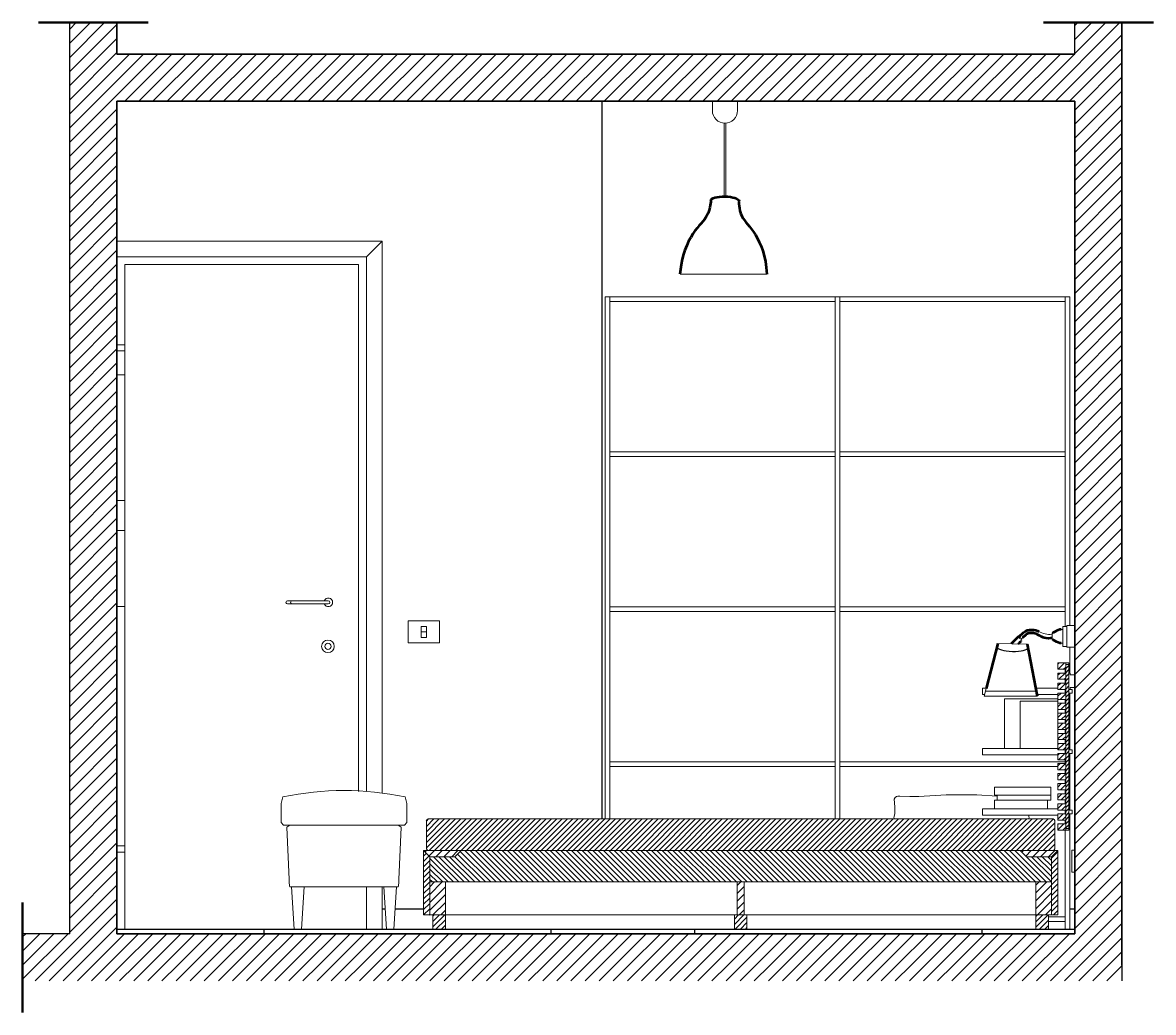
# Model space of a CAD drawing. Header units: millimetres. Extents: x 702 to 6186, y 329 to 3278.
# Drawn here: x 2144.9 to 2504.9, y 697.6 to 1012.6 of the extents above; entities that cross this region are included whole.
import ezdxf

# ---------------------------------------------------------------- set-up
doc = ezdxf.new("R2010")
doc.units = ezdxf.units.MM
for name, color, linetype, lineweight in [('A-FURN', 8, 'Continuous', 18), ('A-WALL-FULL', 7, 'Continuous', 35), ('A-WALL-FULL-EXTR', 7, 'Continuous', 35)]:
    doc.layers.add(name, color=color, linetype=linetype, lineweight=lineweight)
doc.layers.add('particolari', color=6, linetype='Continuous')
pattern_1 = [(45, (-3.0277, 0), (-0.85, 0.85), [])]
pattern_2 = [(45, (-3.0277, 0), (-0.85, 0.85), [])]
pattern_3 = [(45, (-3.0277, 0), (-1.25, 1.25), [])]

# ---------------------------------------------------------------- blocks, each defined once
blk = doc.blocks.new('retino 4')
at = {"color": 175, "linetype": 'Continuous'}
for p, q in [((2509.81, 670.39), (2502.22, 677.98)), ((2511.51, 670.39), (2503.51, 678.39)), ((2513.21, 670.39), (2505.21, 678.39)), ((2514.91, 670.39), (2506.91, 678.39)), ((2516.61, 670.39), (2508.61, 678.39)), ((2518.31, 670.39), (2510.26, 678.43)), ((2520.01, 670.39), (2511.11, 679.28)), ((2521.71, 670.39), (2511.96, 680.13)), ((2523.41, 670.39), (2513.41, 680.39)), ((2525.11, 670.39), (2515.11, 680.39)), ((2526.81, 670.39), (2516.81, 680.39)), ((2528.51, 670.39), (2518.51, 680.39)), ((2530.21, 670.39), (2520.21, 680.39)), ((2531.91, 670.39), (2521.91, 680.39)), ((2533.61, 670.39), (2523.61, 680.39)), ((2535.31, 670.39), (2525.31, 680.39)), ((2537.01, 670.39), (2527.01, 680.39)), ((2538.71, 670.39), (2528.71, 680.39)), ((2540.41, 670.39), (2530.41, 680.39)), ((2542.11, 670.39), (2532.11, 680.39)), ((2543.81, 670.39), (2533.81, 680.39)), ((2545.51, 670.39), (2535.51, 680.39)), ((2547.21, 670.39), (2537.21, 680.39)), ((2548.91, 670.39), (2538.91, 680.39)), ((2550.61, 670.39), (2540.61, 680.39)), ((2552.31, 670.39), (2542.31, 680.39)), ((2554.01, 670.39), (2544.01, 680.39)), ((2555.71, 670.39), (2545.71, 680.39)), ((2557.41, 670.39), (2547.41, 680.39)), ((2559.11, 670.39), (2549.11, 680.39)), ((2560.81, 670.39), (2550.81, 680.39)), ((2562.51, 670.39), (2552.51, 680.39)), ((2564.21, 670.39), (2554.21, 680.39)), ((2565.91, 670.39), (2555.91, 680.39)), ((2567.61, 670.39), (2557.61, 680.39)), ((2569.31, 670.39), (2559.31, 680.39)), ((2571.01, 670.39), (2561.01, 680.39)), ((2572.71, 670.39), (2562.71, 680.39)), ((2574.41, 670.39), (2564.41, 680.39)), ((2576.11, 670.39), (2566.11, 680.39)), ((2577.81, 670.39), (2567.81, 680.39)), ((2579.51, 670.39), (2569.51, 680.39)), ((2581.21, 670.39), (2571.21, 680.39)), ((2582.91, 670.39), (2572.91, 680.39)), ((2584.61, 670.39), (2574.61, 680.39)), ((2586.31, 670.39), (2576.31, 680.39)), ((2588.01, 670.39), (2578.01, 680.39)), ((2589.71, 670.39), (2579.71, 680.39)), ((2591.41, 670.39), (2581.41, 680.39)), ((2593.11, 670.39), (2583.11, 680.39)), ((2594.81, 670.39), (2584.81, 680.39)), ((2596.51, 670.39), (2586.51, 680.39)), ((2598.21, 670.39), (2588.21, 680.39)), ((2599.91, 670.39), (2589.91, 680.39)), ((2601.61, 670.39), (2591.61, 680.39)), ((2603.31, 670.39), (2593.31, 680.39)), ((2605.01, 670.39), (2595.01, 680.39)), ((2606.71, 670.39), (2596.71, 680.39)), ((2608.41, 670.39), (2598.41, 680.39)), ((2610.11, 670.39), (2600.11, 680.39)), ((2611.81, 670.39), (2601.81, 680.39)), ((2613.51, 670.39), (2603.51, 680.39)), ((2615.21, 670.39), (2605.21, 680.39)), ((2616.91, 670.39), (2606.91, 680.39)), ((2618.61, 670.39), (2608.61, 680.39)), ((2620.31, 670.39), (2610.31, 680.39)), ((2622.01, 670.39), (2612.01, 680.39)), ((2623.71, 670.39), (2613.71, 680.39)), ((2625.41, 670.39), (2615.41, 680.39)), ((2627.11, 670.39), (2617.11, 680.39)), ((2628.81, 670.39), (2618.81, 680.39)), ((2630.51, 670.39), (2620.51, 680.39)), ((2632.21, 670.39), (2622.21, 680.39)), ((2633.91, 670.39), (2623.91, 680.39)), ((2635.61, 670.39), (2625.61, 680.39)), ((2637.31, 670.39), (2627.31, 680.39)), ((2639.01, 670.39), (2629.01, 680.39)), ((2640.71, 670.39), (2630.71, 680.39)), ((2642.41, 670.39), (2632.41, 680.39)), ((2644.11, 670.39), (2634.11, 680.39)), ((2645.81, 670.39), (2635.81, 680.39)), ((2647.51, 670.39), (2637.51, 680.39)), ((2649.21, 670.39), (2639.21, 680.39)), ((2650.91, 670.39), (2640.91, 680.39)), ((2652.61, 670.39), (2642.61, 680.39)), ((2654.31, 670.39), (2644.31, 680.39)), ((2656.01, 670.39), (2646.01, 680.39)), ((2657.71, 670.39), (2647.71, 680.39)), ((2659.41, 670.39), (2649.41, 680.39)), ((2661.11, 670.39), (2651.11, 680.39)), ((2662.81, 670.39), (2652.81, 680.39)), ((2664.51, 670.39), (2654.51, 680.39)), ((2666.21, 670.39), (2656.21, 680.39)), ((2667.91, 670.39), (2657.91, 680.39)), ((2669.61, 670.39), (2659.61, 680.39)), ((2671.31, 670.39), (2661.31, 680.39)), ((2673.01, 670.39), (2663.01, 680.39)), ((2674.71, 670.39), (2664.71, 680.39)), ((2676.41, 670.39), (2666.41, 680.39)), ((2678.11, 670.39), (2668.11, 680.39)), ((2679.81, 670.39), (2669.81, 680.39)), ((2681.51, 670.39), (2671.51, 680.39)), ((2683.21, 670.39), (2673.21, 680.39)), ((2684.91, 670.39), (2674.91, 680.39)), ((2686.61, 670.39), (2676.61, 680.39)), ((2688.31, 670.39), (2678.31, 680.39)), ((2690.01, 670.39), (2680.01, 680.39)), ((2691.71, 670.39), (2681.71, 680.39)), ((2693.41, 670.39), (2683.41, 680.39)), ((2695.11, 670.39), (2685.11, 680.39)), ((2696.81, 670.39), (2686.81, 680.39)), ((2698.51, 670.39), (2688.51, 680.39)), ((2700.21, 670.39), (2690.21, 680.39)), ((2700.22, 672.08), (2693.91, 678.39)), ((2700.22, 673.78), (2695.61, 678.39)), ((2700.22, 675.48), (2697.31, 678.39)), ((2700.22, 677.18), (2699.01, 678.39)), ((2508.11, 670.39), (2502.22, 676.28)), ((2506.41, 670.39), (2502.22, 674.58)), ((2504.71, 670.39), (2502.22, 672.88)), ((2503.01, 670.39), (2502.22, 671.18))]:
    blk.add_line(p, q, dxfattribs=at)

msp = doc.modelspace()

# ---------------------------------------------------------------- hatches: boundary and pattern name
h = msp.add_hatch()
h.set_pattern_fill('JIS_WOOD', color=175, scale=1.7)
h.set_pattern_definition([(45, (-724.8488, -179.3032), (-0.85, 0.85), [])])
h.paths.add_polyline_path([(2474.55, 808.78), (2474.55, 806.78), (2477.05, 806.78), (2477.05, 808.78)])
h.paths.add_polyline_path([(2477.05, 803.58), (2477.05, 805.58), (2474.55, 805.58), (2474.55, 803.58)])
h.paths.add_polyline_path([(2477.05, 802.38), (2474.55, 802.38), (2474.55, 800.38), (2477.05, 800.38)])
h.paths.add_polyline_path([(2477.05, 797.18), (2477.05, 799.18), (2474.55, 799.18), (2474.55, 797.18)])
h.paths.add_polyline_path([(2477.05, 793.98), (2477.05, 795.98), (2474.55, 795.98), (2474.55, 793.98)])
h.paths.add_polyline_path([(2474.55, 790.78), (2477.05, 790.78), (2477.05, 792.78), (2474.55, 792.78)])
h.paths.add_polyline_path([(2474.55, 787.58), (2477.05, 787.58), (2477.05, 789.58), (2474.55, 789.58)])
h.paths.add_polyline_path([(2474.55, 784.38), (2477.05, 784.38), (2477.05, 786.38), (2474.55, 786.38)])
h.paths.add_polyline_path([(2474.55, 783.18), (2474.55, 781.18), (2477.05, 781.18), (2477.05, 783.18)])
h.paths.add_polyline_path([(2474.55, 779.98), (2474.55, 777.98), (2477.05, 777.98), (2477.05, 779.98)])
h.paths.add_polyline_path([(2477.05, 774.78), (2477.05, 776.78), (2474.55, 776.78), (2474.55, 774.78)])
h.paths.add_polyline_path([(2474.55, 773.58), (2474.55, 771.58), (2477.05, 771.58), (2477.05, 773.58)])
h.paths.add_polyline_path([(2474.55, 770.38), (2474.55, 768.38), (2477.05, 768.38), (2477.05, 770.38)])
h.paths.add_polyline_path([(2477.05, 765.18), (2477.05, 767.18), (2474.55, 767.18), (2474.55, 765.18)])
h.paths.add_polyline_path([(2474.55, 761.98), (2477.05, 761.98), (2477.05, 763.98), (2474.55, 763.98)])
h.paths.add_polyline_path([(2477.05, 758.78), (2477.05, 760.78), (2474.55, 760.78), (2474.55, 758.78)])
h.paths.add_polyline_path([(2477.05, 755.58), (2477.05, 757.58), (2474.55, 757.58), (2474.55, 755.58)])
h = msp.add_hatch()
h.set_pattern_fill('JIS_WOOD', color=175, scale=1.3)
h.set_pattern_definition([(45, (-3.0277, 0), (-0.65, 0.65), [])])
h.paths.add_polyline_path([(2478.05, 808.28), (2477.05, 808.28), (2477.05, 806.78), (2477.05, 805.58), (2477.05, 803.58), (2477.05, 802.38), (2477.05, 800.38), (2477.05, 799.18), (2477.05, 797.18), (2477.05, 795.98), (2477.05, 793.98), (2477.05, 792.78), (2477.05, 790.78), (2477.05, 789.58), (2477.05, 787.58), (2477.05, 786.38), (2477.05, 784.38), (2477.05, 783.18), (2477.05, 781.18), (2477.05, 779.98), (2477.05, 777.98), (2477.05, 776.78), (2477.05, 774.78), (2477.05, 773.58), (2477.05, 771.58), (2477.05, 770.38), (2477.05, 768.38), (2477.05, 767.18), (2477.05, 765.18), (2477.05, 763.98), (2477.05, 761.98), (2477.05, 760.78), (2477.05, 758.78), (2477.05, 757.58), (2477.05, 756.08), (2478.05, 756.08)])
h = msp.add_hatch()
h.set_pattern_fill('JIS_WOOD', color=175, scale=1.7)
h.set_pattern_definition(pattern_2)
h.paths.add_polyline_path([(2473.05, 749.08, 0.275659), (2473.55, 749.61), (2473.55, 751.11), (2473.55, 757.11), (2473.55, 758.62, 0.426121), (2472.99, 759.14), (2471.52, 759.14), (2373.55, 759.14), (2275.58, 759.14), (2274.05, 759.14, 0.402406), (2273.55, 758.61), (2273.55, 757.11), (2273.55, 751.11), (2273.55, 749.61, 0.275659), (2274.05, 749.08)])
h = msp.add_hatch()
h.set_pattern_fill('JIS_WOOD', color=175, scale=1.7)
h.set_pattern_definition(pattern_1)
h.paths.add_polyline_path([(2274.55, 747.08), (2272.55, 749.08), (2272.55, 728.58), (2274.55, 728.58)])
h = msp.add_hatch()
h.set_pattern_fill('JIS_WOOD', color=175, scale=2.5)
h.set_pattern_definition(pattern_3)
h.paths.add_polyline_path([(2282.55, 747.08), (2284.55, 749.08), (2272.55, 749.08), (2274.55, 747.08)])
h = msp.add_hatch()
h.set_pattern_fill('JIS_WOOD', color=175, scale=2.5)
h.set_pattern_definition(pattern_3)
h.paths.add_polyline_path([(2462.55, 749.08), (2462.55, 749.08), (2474.55, 749.08), (2472.55, 747.08), (2464.55, 747.08)])
h = msp.add_hatch()
h.set_pattern_fill('JIS_WOOD', color=175, scale=1.7)
h.set_pattern_definition(pattern_1)
h.paths.add_polyline_path([(2474.55, 749.08), (2472.55, 747.08), (2472.55, 728.58), (2474.55, 728.58)])
h = msp.add_hatch()
h.set_pattern_fill('JIS_WOOD', color=175, scale=2.5)
h.set_pattern_definition(pattern_3)
h.paths.add_polyline_path([(2279.55, 739.08), (2274.55, 739.08), (2274.55, 730.58), (2274.55, 728.58), (2275.55, 728.58), (2279.55, 728.58)])
h = msp.add_hatch()
h.set_pattern_fill('JIS_WOOD', color=175, scale=2.5)
h.set_pattern_definition(pattern_3)
h.paths.add_polyline_path([(2372.42, 728.58), (2374.67, 728.58), (2374.67, 739.08), (2372.42, 739.08)])
h = msp.add_hatch()
h.set_pattern_fill('JIS_WOOD', color=175, scale=2.5)
h.set_pattern_definition(pattern_3)
h.paths.add_polyline_path([(2467.55, 728.58), (2471.55, 728.58), (2472.55, 728.58), (2472.55, 730.58), (2472.55, 739.08), (2467.55, 739.08)])
h = msp.add_hatch()
h.set_pattern_fill('JIS_WOOD', color=175, scale=1.7)
h.set_pattern_definition(pattern_2)
h.paths.add_polyline_path([(2275.55, 728.58), (2279.55, 728.58), (2279.55, 724.08), (2275.55, 724.08)])
h = msp.add_hatch()
h.set_pattern_fill('JIS_WOOD', color=175, scale=1.7)
h.set_pattern_definition(pattern_1)
h.paths.add_polyline_path([(2371.55, 728.58), (2371.55, 724.08), (2375.55, 724.08), (2375.55, 728.58)])
h = msp.add_hatch()
h.set_pattern_fill('JIS_WOOD', color=175, scale=1.7)
h.set_pattern_definition(pattern_1)
h.paths.add_polyline_path([(2467.55, 728.58), (2471.55, 728.58), (2471.55, 724.08), (2467.55, 724.08)])

# ---------------------------------------------------------------- linework, layer by layer
at = {"color": 1, "lineweight": 50}
for p, q in [((2149.95, 1012.58), (2184.95, 1012.58)), ((2469.95, 1012.58), (2504.95, 1012.58)), ((2144.95, 697.58), (2144.95, 732.58))]:
    msp.add_line(p, q, dxfattribs=at)
at = {"color": 5}
for p, q in [((2159.95, 722.58), (2159.95, 1012.58)), ((2479.95, 1002.58), (2479.95, 1012.58)), ((2149.95, 722.58), (2144.95, 722.58)), ((2159.95, 722.58), (2149.95, 722.58)), ((2494.95, 712.58), (2494.95, 707.58))]:
    msp.add_line(p, q, dxfattribs=at)
at = {"color": 175, "linetype": 'Continuous'}
for p, q in [((2159.95, 1010.49), (2162.04, 1012.58)), ((2159.95, 1006), (2166.53, 1012.58)), ((2159.95, 1001.51), (2171.02, 1012.58)), ((2159.95, 997.02), (2174.95, 1012.02)), ((2469.31, 987.58), (2494.31, 1012.58)), ((2479.95, 1011.69), (2480.84, 1012.58)), ((2479.95, 1007.2), (2485.33, 1012.58)), ((2479.95, 1002.71), (2489.82, 1012.58)), ((2473.8, 987.58), (2494.95, 1008.73)), ((2159.95, 992.53), (2174.95, 1007.53)), ((2159.95, 988.04), (2174.95, 1003.04)), ((2159.95, 983.55), (2178.98, 1002.58)), ((2159.95, 979.06), (2183.47, 1002.58)), ((2159.95, 974.57), (2187.96, 1002.58)), ((2177.45, 987.58), (2192.45, 1002.58)), ((2181.94, 987.58), (2196.94, 1002.58)), ((2186.43, 987.58), (2201.43, 1002.58)), ((2190.92, 987.58), (2205.92, 1002.58)), ((2195.41, 987.58), (2210.41, 1002.58)), ((2199.9, 987.58), (2214.9, 1002.58)), ((2204.39, 987.58), (2219.39, 1002.58)), ((2208.88, 987.58), (2223.88, 1002.58)), ((2213.37, 987.58), (2228.37, 1002.58)), ((2217.86, 987.58), (2232.86, 1002.58)), ((2222.35, 987.58), (2237.35, 1002.58)), ((2226.84, 987.58), (2241.84, 1002.58)), ((2231.33, 987.58), (2246.33, 1002.58)), ((2235.82, 987.58), (2250.82, 1002.58)), ((2240.31, 987.58), (2255.31, 1002.58)), ((2244.8, 987.58), (2259.8, 1002.58)), ((2249.29, 987.58), (2264.29, 1002.58)), ((2253.78, 987.58), (2268.78, 1002.58)), ((2258.27, 987.58), (2273.27, 1002.58)), ((2262.76, 987.58), (2277.76, 1002.58)), ((2267.25, 987.58), (2282.25, 1002.58)), ((2271.74, 987.58), (2286.74, 1002.58)), ((2276.23, 987.58), (2291.23, 1002.58)), ((2280.72, 987.58), (2295.72, 1002.58)), ((2285.21, 987.58), (2300.21, 1002.58)), ((2289.7, 987.58), (2304.7, 1002.58)), ((2294.19, 987.58), (2309.19, 1002.58)), ((2298.68, 987.58), (2313.68, 1002.58)), ((2303.17, 987.58), (2318.17, 1002.58)), ((2307.66, 987.58), (2322.66, 1002.58)), ((2312.15, 987.58), (2327.15, 1002.58)), ((2316.64, 987.58), (2331.64, 1002.58)), ((2321.13, 987.58), (2336.13, 1002.58)), ((2325.62, 987.58), (2340.62, 1002.58)), ((2330.11, 987.58), (2345.11, 1002.58)), ((2334.6, 987.58), (2349.6, 1002.58)), ((2339.09, 987.58), (2354.09, 1002.58)), ((2343.58, 987.58), (2358.58, 1002.58)), ((2348.07, 987.58), (2363.07, 1002.58)), ((2352.56, 987.58), (2367.56, 1002.58)), ((2357.05, 987.58), (2372.05, 1002.58)), ((2361.54, 987.58), (2376.54, 1002.58)), ((2366.03, 987.58), (2381.03, 1002.58)), ((2370.52, 987.58), (2385.52, 1002.58)), ((2375.01, 987.58), (2390.01, 1002.58)), ((2379.5, 987.58), (2394.5, 1002.58)), ((2383.99, 987.58), (2398.99, 1002.58)), ((2388.48, 987.58), (2403.48, 1002.58)), ((2392.97, 987.58), (2407.97, 1002.58)), ((2397.46, 987.58), (2412.46, 1002.58)), ((2401.95, 987.58), (2416.95, 1002.58)), ((2406.44, 987.58), (2421.44, 1002.58)), ((2410.93, 987.58), (2425.93, 1002.58)), ((2415.42, 987.58), (2430.42, 1002.58)), ((2419.91, 987.58), (2434.91, 1002.58)), ((2424.4, 987.58), (2439.4, 1002.58)), ((2428.89, 987.58), (2443.89, 1002.58)), ((2433.38, 987.58), (2448.38, 1002.58)), ((2437.87, 987.58), (2452.87, 1002.58)), ((2442.37, 987.58), (2457.37, 1002.58)), ((2446.86, 987.58), (2461.86, 1002.58)), ((2451.35, 987.58), (2466.35, 1002.58)), ((2455.84, 987.58), (2470.84, 1002.58)), ((2460.33, 987.58), (2475.33, 1002.58)), ((2464.82, 987.58), (2479.82, 1002.58)), ((2478.29, 987.58), (2494.95, 1004.24)), ((2479.95, 984.75), (2494.95, 999.75)), ((2479.95, 980.26), (2494.95, 995.26)), ((2479.95, 975.77), (2494.95, 990.77)), ((2159.95, 970.08), (2174.95, 985.08)), ((2479.95, 971.28), (2494.95, 986.28)), ((2159.95, 965.59), (2174.95, 980.59)), ((2479.95, 966.79), (2494.95, 981.79)), ((2159.95, 961.1), (2174.95, 976.1)), ((2479.95, 962.3), (2494.95, 977.3)), ((2479.95, 957.81), (2494.95, 972.81)), ((2159.95, 956.61), (2174.95, 971.61)), ((2159.95, 952.12), (2174.95, 967.12)), ((2479.95, 953.32), (2494.95, 968.32)), ((2159.95, 947.63), (2174.95, 962.63)), ((2479.95, 948.83), (2494.95, 963.83)), ((2159.95, 943.14), (2174.95, 958.14)), ((2479.95, 944.34), (2494.95, 959.34)), ((2479.95, 939.85), (2494.95, 954.85)), ((2159.95, 938.65), (2174.95, 953.65)), ((2159.95, 934.16), (2174.95, 949.16)), ((2479.95, 935.36), (2494.95, 950.36)), ((2159.95, 929.67), (2174.95, 944.67)), ((2479.95, 930.87), (2494.95, 945.87)), ((2159.95, 925.18), (2174.95, 940.18)), ((2479.95, 926.38), (2494.95, 941.38)), ((2479.95, 921.89), (2494.95, 936.89)), ((2159.95, 920.69), (2174.95, 935.69)), ((2479.95, 917.4), (2494.95, 932.4)), ((2159.95, 916.2), (2174.95, 931.2)), ((2159.95, 911.71), (2174.95, 926.71)), ((2479.95, 912.91), (2494.95, 927.91)), ((2159.95, 907.22), (2174.95, 922.22)), ((2479.95, 908.42), (2494.95, 923.42)), ((2479.95, 903.93), (2494.95, 918.93)), ((2159.95, 902.73), (2174.95, 917.73)), ((2479.95, 899.44), (2494.95, 914.44)), ((2159.95, 898.24), (2174.95, 913.24)), ((2159.95, 893.75), (2174.95, 908.75)), ((2479.95, 894.95), (2494.95, 909.95)), ((2159.95, 889.26), (2174.95, 904.26)), ((2479.95, 890.46), (2494.95, 905.46)), ((2479.95, 885.97), (2494.95, 900.97)), ((2159.95, 884.77), (2174.95, 899.77)), ((2479.95, 881.48), (2494.95, 896.48)), ((2159.95, 880.28), (2174.95, 895.28)), ((2159.95, 875.79), (2174.95, 890.79)), ((2479.95, 876.99), (2494.95, 891.99)), ((2159.95, 871.3), (2174.95, 886.3)), ((2479.95, 872.5), (2494.95, 887.5)), ((2479.95, 868.01), (2494.95, 883.01)), ((2159.95, 866.81), (2174.95, 881.81)), ((2479.95, 863.52), (2494.95, 878.52)), ((2159.95, 862.32), (2174.95, 877.32)), ((2159.95, 857.83), (2174.95, 872.83)), ((2479.95, 859.03), (2494.95, 874.03)), ((2159.95, 853.34), (2174.95, 868.34)), ((2479.95, 854.54), (2494.95, 869.54)), ((2479.95, 850.05), (2494.95, 865.05)), ((2159.95, 848.85), (2174.95, 863.85)), ((2479.95, 845.56), (2494.95, 860.56)), ((2159.95, 844.36), (2174.95, 859.36)), ((2159.95, 839.87), (2174.95, 854.87)), ((2479.95, 841.07), (2494.95, 856.07)), ((2159.95, 835.38), (2174.95, 850.38)), ((2479.95, 836.58), (2494.95, 851.58)), ((2479.95, 832.09), (2494.95, 847.09)), ((2159.95, 830.89), (2174.95, 845.89)), ((2479.95, 827.6), (2494.95, 842.6)), ((2159.95, 826.4), (2174.95, 841.4)), ((2159.95, 821.91), (2174.95, 836.91)), ((2479.95, 823.11), (2494.95, 838.11)), ((2159.95, 817.42), (2174.95, 832.42)), ((2479.95, 818.62), (2494.95, 833.62)), ((2479.95, 814.13), (2494.95, 829.13)), ((2159.95, 812.93), (2174.95, 827.93)), ((2479.95, 809.64), (2494.95, 824.64)), ((2159.95, 808.44), (2174.95, 823.44)), ((2159.95, 803.95), (2174.95, 818.95)), ((2479.95, 805.15), (2494.95, 820.15)), ((2159.95, 799.46), (2174.95, 814.46)), ((2479.95, 800.66), (2494.95, 815.66)), ((2479.95, 796.17), (2494.95, 811.17)), ((2159.95, 794.97), (2174.95, 809.97)), ((2479.95, 791.68), (2494.95, 806.68)), ((2159.95, 790.48), (2174.95, 805.48)), ((2159.95, 785.99), (2174.95, 800.99)), ((2479.95, 787.19), (2494.95, 802.19)), ((2159.95, 781.5), (2174.95, 796.5)), ((2479.95, 782.7), (2494.95, 797.7)), ((2159.95, 777.01), (2174.95, 792.01)), ((2479.95, 778.21), (2494.95, 793.21)), ((2479.95, 773.72), (2494.95, 788.72)), ((2159.95, 772.52), (2174.95, 787.52)), ((2159.95, 768.03), (2174.95, 783.03)), ((2479.95, 769.23), (2494.95, 784.23)), ((2159.95, 763.54), (2174.95, 778.54)), ((2479.95, 764.74), (2494.95, 779.74)), ((2159.95, 759.05), (2174.95, 774.05)), ((2479.95, 760.25), (2494.95, 775.25)), ((2479.95, 755.76), (2494.95, 770.76)), ((2159.95, 754.56), (2174.95, 769.56)), ((2159.95, 750.07), (2174.95, 765.07)), ((2479.95, 751.27), (2494.95, 766.27)), ((2159.95, 745.58), (2174.95, 760.58)), ((2479.95, 746.78), (2494.95, 761.78)), ((2159.95, 741.09), (2174.95, 756.09)), ((2479.95, 742.29), (2494.95, 757.29)), ((2479.95, 737.8), (2494.95, 752.8)), ((2159.95, 736.59), (2174.95, 751.59)), ((2159.95, 732.1), (2174.95, 747.1)), ((2479.95, 733.31), (2494.95, 748.31)), ((2159.95, 727.61), (2174.95, 742.61)), ((2479.95, 728.82), (2494.95, 743.82)), ((2159.95, 723.12), (2174.95, 738.12)), ((2479.95, 724.33), (2494.95, 739.33)), ((2467.69, 707.58), (2494.95, 734.84)), ((2148.89, 707.58), (2174.95, 733.63)), ((2153.38, 707.58), (2174.95, 729.14)), ((2472.18, 707.58), (2494.95, 730.35)), ((2157.87, 707.58), (2174.95, 724.65)), ((2476.67, 707.58), (2494.95, 725.86)), ((2144.95, 721.59), (2145.93, 722.58)), ((2144.95, 717.1), (2150.42, 722.58)), ((2144.95, 712.61), (2154.91, 722.58)), ((2144.95, 708.12), (2159.4, 722.58)), ((2162.37, 707.58), (2177.37, 722.58)), ((2171.86, 712.58), (2181.86, 722.58)), ((2176.35, 712.58), (2186.35, 722.58)), ((2180.84, 712.58), (2190.84, 722.58)), ((2185.33, 712.58), (2195.33, 722.58)), ((2189.82, 712.58), (2199.82, 722.58)), ((2194.31, 712.58), (2204.31, 722.58)), ((2198.8, 712.58), (2208.8, 722.58)), ((2203.29, 712.58), (2213.29, 722.58)), ((2207.78, 712.58), (2217.78, 722.58)), ((2212.27, 712.58), (2222.27, 722.58)), ((2216.76, 712.58), (2226.76, 722.58)), ((2221.25, 712.58), (2231.25, 722.58)), ((2225.74, 712.58), (2235.74, 722.58)), ((2230.23, 712.58), (2240.23, 722.58)), ((2234.72, 712.58), (2244.72, 722.58)), ((2239.21, 712.58), (2249.21, 722.58)), ((2243.7, 712.58), (2253.7, 722.58)), ((2248.19, 712.58), (2258.19, 722.58)), ((2252.68, 712.58), (2262.68, 722.58)), ((2257.17, 712.58), (2267.17, 722.58)), ((2261.66, 712.58), (2271.66, 722.58)), ((2266.15, 712.58), (2276.15, 722.58)), ((2270.64, 712.58), (2280.64, 722.58)), ((2275.13, 712.58), (2285.13, 722.58)), ((2279.62, 712.58), (2289.62, 722.58)), ((2284.11, 712.58), (2294.11, 722.58)), ((2288.6, 712.58), (2298.6, 722.58)), ((2293.09, 712.58), (2303.09, 722.58)), ((2297.58, 712.58), (2307.58, 722.58)), ((2302.07, 712.58), (2312.07, 722.58)), ((2306.56, 712.58), (2316.56, 722.58)), ((2311.05, 712.58), (2321.05, 722.58)), ((2315.54, 712.58), (2325.54, 722.58)), ((2320.03, 712.58), (2330.03, 722.58)), ((2324.52, 712.58), (2334.52, 722.58)), ((2329.01, 712.58), (2339.01, 722.58)), ((2333.5, 712.58), (2343.5, 722.58)), ((2337.99, 712.58), (2347.99, 722.58)), ((2342.48, 712.58), (2352.48, 722.58)), ((2346.97, 712.58), (2356.97, 722.58)), ((2351.46, 712.58), (2361.46, 722.58)), ((2355.95, 712.58), (2365.95, 722.58)), ((2360.44, 712.58), (2370.44, 722.58)), ((2364.93, 712.58), (2374.93, 722.58)), ((2369.42, 712.58), (2379.42, 722.58)), ((2373.91, 712.58), (2383.91, 722.58)), ((2378.4, 712.58), (2388.4, 722.58)), ((2382.89, 712.58), (2392.89, 722.58)), ((2387.38, 712.58), (2397.38, 722.58)), ((2391.87, 712.58), (2401.87, 722.58)), ((2396.36, 712.58), (2406.36, 722.58)), ((2400.85, 712.58), (2410.85, 722.58)), ((2405.34, 712.58), (2415.34, 722.58)), ((2409.83, 712.58), (2419.83, 722.58)), ((2414.32, 712.58), (2424.32, 722.58)), ((2418.81, 712.58), (2428.81, 722.58)), ((2423.3, 712.58), (2433.3, 722.58)), ((2427.79, 712.58), (2437.79, 722.58)), ((2432.28, 712.58), (2442.28, 722.58)), ((2436.77, 712.58), (2446.77, 722.58)), ((2441.26, 712.58), (2451.26, 722.58)), ((2445.75, 712.58), (2455.75, 722.58)), ((2450.24, 712.58), (2460.24, 722.58)), ((2454.73, 712.58), (2464.73, 722.58)), ((2458.71, 707.58), (2473.71, 722.58)), ((2459.22, 712.58), (2469.22, 722.58)), ((2463.2, 707.58), (2478.2, 722.58)), ((2481.16, 707.58), (2494.95, 721.36)), ((2485.65, 707.58), (2494.95, 716.87)), ((2166.86, 707.58), (2171.86, 712.58)), ((2171.35, 707.58), (2176.35, 712.58)), ((2175.84, 707.58), (2180.84, 712.58)), ((2180.33, 707.58), (2185.33, 712.58)), ((2184.82, 707.58), (2189.82, 712.58)), ((2189.31, 707.58), (2194.31, 712.58)), ((2193.8, 707.58), (2198.8, 712.58)), ((2198.29, 707.58), (2203.29, 712.58)), ((2202.78, 707.58), (2207.78, 712.58)), ((2207.27, 707.58), (2212.27, 712.58)), ((2211.76, 707.58), (2216.76, 712.58)), ((2216.25, 707.58), (2221.25, 712.58)), ((2220.74, 707.58), (2225.74, 712.58)), ((2225.23, 707.58), (2230.23, 712.58)), ((2229.72, 707.58), (2234.72, 712.58)), ((2234.21, 707.58), (2239.21, 712.58)), ((2238.7, 707.58), (2243.7, 712.58)), ((2243.19, 707.58), (2248.19, 712.58)), ((2247.68, 707.58), (2252.68, 712.58)), ((2252.17, 707.58), (2257.17, 712.58)), ((2256.66, 707.58), (2261.66, 712.58)), ((2261.15, 707.58), (2266.15, 712.58)), ((2265.64, 707.58), (2270.64, 712.58)), ((2270.13, 707.58), (2275.13, 712.58)), ((2274.62, 707.58), (2279.62, 712.58)), ((2279.11, 707.58), (2284.11, 712.58)), ((2283.6, 707.58), (2288.6, 712.58)), ((2288.09, 707.58), (2293.09, 712.58)), ((2292.58, 707.58), (2297.58, 712.58)), ((2297.07, 707.58), (2302.07, 712.58)), ((2301.56, 707.58), (2306.56, 712.58)), ((2306.05, 707.58), (2311.05, 712.58)), ((2310.54, 707.58), (2315.54, 712.58)), ((2315.03, 707.58), (2320.03, 712.58)), ((2319.52, 707.58), (2324.52, 712.58)), ((2324.01, 707.58), (2329.01, 712.58)), ((2328.5, 707.58), (2333.5, 712.58)), ((2332.99, 707.58), (2337.99, 712.58)), ((2337.48, 707.58), (2342.48, 712.58)), ((2341.97, 707.58), (2346.97, 712.58)), ((2346.46, 707.58), (2351.46, 712.58)), ((2350.95, 707.58), (2355.95, 712.58)), ((2355.44, 707.58), (2360.44, 712.58)), ((2359.93, 707.58), (2364.93, 712.58)), ((2364.42, 707.58), (2369.42, 712.58)), ((2368.91, 707.58), (2373.91, 712.58)), ((2373.4, 707.58), (2378.4, 712.58)), ((2377.89, 707.58), (2382.89, 712.58)), ((2382.38, 707.58), (2387.38, 712.58)), ((2386.87, 707.58), (2391.87, 712.58)), ((2391.36, 707.58), (2396.36, 712.58)), ((2395.85, 707.58), (2400.85, 712.58)), ((2400.34, 707.58), (2405.34, 712.58)), ((2404.83, 707.58), (2409.83, 712.58)), ((2409.32, 707.58), (2414.32, 712.58)), ((2413.81, 707.58), (2418.81, 712.58)), ((2418.3, 707.58), (2423.3, 712.58)), ((2422.79, 707.58), (2427.79, 712.58)), ((2427.28, 707.58), (2432.28, 712.58)), ((2431.77, 707.58), (2436.77, 712.58)), ((2436.26, 707.58), (2441.26, 712.58)), ((2440.75, 707.58), (2445.75, 712.58)), ((2445.24, 707.58), (2450.24, 712.58)), ((2449.73, 707.58), (2454.73, 712.58)), ((2454.22, 707.58), (2459.22, 712.58)), ((2490.14, 707.58), (2494.95, 712.38))]:
    msp.add_line(p, q, dxfattribs=at)
msp.add_line((2329.39, 987.58), (2329.39, 759.14))
at = {"color": 3}
for p, q in [((2259.39, 730.58), (2260.36, 730.58)), ((2263.53, 730.58), (2272.55, 730.58)), ((2478.39, 730.58), (2479.95, 730.58)), ((2174.95, 724.08), (2479.95, 724.08))]:
    msp.add_line(p, q, dxfattribs=at)
at = {"layer": 'A-FURN'}
for p, q in [((2364.54, 987.58), (2364.54, 984.58)), ((2372.54, 987.58), (2372.54, 984.58)), ((2368.25, 957.28), (2368.25, 980.59)), ((2368.83, 957.26), (2368.83, 980.59)), ((2254.39, 938.08), (2259.39, 943.08)), ((2354.24, 932.54), (2381.86, 932.54)), ((2330.39, 925.28), (2330.39, 759.14)), ((2330.39, 925.28), (2405.14, 925.28)), ((2331.89, 876.86), (2331.89, 925.28)), ((2403.64, 925.28), (2403.64, 759.14)), ((2478.39, 925.28), (2405.14, 925.28)), ((2405.14, 759.14), (2405.14, 925.28)), ((2405.14, 759.14), (2405.14, 925.28)), ((2476.89, 876.86), (2476.89, 925.28)), ((2478.39, 925.28), (2478.39, 820.74)), ((2331.89, 923.78), (2403.64, 923.78)), ((2476.89, 923.78), (2405.14, 923.78)), ((2177.45, 910.08), (2174.95, 910.08)), ((2177.45, 908.08), (2174.95, 908.08)), ((2177.45, 900.52), (2174.95, 900.52)), ((2174.95, 900.52), (2177.45, 900.52)), ((2331.89, 828.43), (2331.89, 876.86)), ((2331.89, 875.96), (2403.64, 875.96)), ((2476.89, 875.96), (2405.14, 875.96)), ((2476.89, 828.43), (2476.89, 876.86)), ((2403.64, 874.46), (2331.89, 874.46)), ((2405.14, 874.46), (2476.89, 874.46)), ((2177.45, 860.52), (2174.95, 860.52)), ((2174.95, 860.52), (2177.45, 860.52)), ((2174.95, 850.96), (2177.45, 850.96)), ((2331.89, 780.01), (2331.89, 828.43)), ((2476.89, 820.44), (2476.89, 828.43)), ((2177.45, 826.76), (2174.95, 826.76)), ((2403.64, 826.64), (2331.89, 826.64)), ((2331.89, 825.14), (2403.64, 825.14)), ((2405.14, 826.64), (2476.89, 826.64)), ((2476.89, 825.14), (2405.14, 825.14)), ((2472.72, 817.79), (2472.62, 817.79)), ((2472.72, 816.26), (2472.72, 818.26)), ((2475.61, 819.44), (2476.16, 819.44)), ((2476.16, 820.44), (2477.44, 820.44)), ((2476.16, 815.08), (2476.16, 820.44)), ((2477.44, 820.44), (2477.44, 820.74)), ((2477.44, 820.74), (2479.95, 820.74)), ((2477.44, 820.44), (2477.44, 820.74)), ((2477.44, 820.44), (2477.44, 813.78)), ((2455.45, 814.95), (2464.84, 814.78)), ((2463.3, 816.75), (2462.85, 816.22)), ((2475.61, 815.08), (2476.16, 815.08)), ((2476.16, 815.08), (2476.16, 814.08)), ((2477.44, 814.08), (2476.16, 814.08)), ((2477.44, 814.08), (2477.44, 813.78)), ((2477.44, 813.78), (2479.95, 813.78)), ((2478.39, 813.78), (2478.39, 805.58)), ((2476.89, 805.58), (2476.89, 806.78)), ((2477.05, 808.78), (2478.05, 808.78)), ((2477.05, 808.28), (2478.05, 808.28)), ((2477.05, 805.58), (2477.05, 806.78)), ((2478.05, 755.58), (2478.05, 808.78)), ((2476.89, 802.38), (2476.89, 803.58)), ((2477.05, 802.38), (2477.05, 803.58)), ((2478.05, 805.58), (2478.45, 805.58)), ((2478.45, 805.38), (2478.45, 805.58)), ((2478.45, 805.38), (2478.45, 805.08)), ((2478.55, 804.98), (2478.75, 804.98)), ((2478.75, 804.98), (2478.95, 804.98)), ((2479.95, 804.98), (2478.95, 804.98)), ((2450.55, 800.78), (2450.55, 798.78)), ((2451.74, 800.78), (2450.55, 800.78)), ((2451.72, 800.68), (2451.04, 798.2)), ((2451.49, 799.84), (2467.78, 799.84)), ((2474.55, 800.78), (2467.6, 800.78)), ((2476.89, 799.18), (2476.89, 800.38)), ((2477.05, 799.18), (2477.05, 800.38)), ((2478.05, 800.38), (2479.05, 800.38)), ((2478.45, 800.58), (2478.45, 800.88)), ((2478.45, 800.38), (2478.45, 800.58)), ((2478.55, 800.98), (2478.75, 800.98)), ((2479.75, 800.98), (2478.75, 800.98)), ((2479.05, 800.38), (2479.05, 799.18)), ((2479.75, 800.98), (2479.95, 800.98)), ((2450.55, 798.78), (2451.2, 798.78)), ((2451.04, 798.2), (2468.1, 798.2)), ((2474.55, 797.38), (2457.55, 797.38)), ((2457.55, 781.58), (2457.55, 797.38)), ((2462.55, 781.58), (2462.55, 796.68)), ((2462.55, 796.68), (2474.55, 796.68)), ((2467.99, 798.78), (2474.55, 798.78)), ((2474.55, 796.68), (2474.55, 797.38)), ((2474.55, 796.68), (2474.55, 781.58)), ((2476.89, 795.98), (2476.89, 797.18)), ((2477.05, 795.98), (2477.05, 797.18)), ((2479.05, 799.18), (2478.05, 799.18)), ((2478.39, 799.18), (2478.39, 781.18)), ((2476.89, 792.78), (2476.89, 793.98)), ((2477.05, 793.98), (2477.05, 792.78)), ((2476.89, 789.58), (2476.89, 790.78)), ((2477.05, 789.58), (2477.05, 790.78)), ((2476.89, 786.38), (2476.89, 787.58)), ((2477.05, 786.38), (2477.05, 787.58)), ((2474.55, 781.58), (2450.55, 781.58)), ((2450.55, 781.58), (2450.55, 779.58)), ((2476.89, 783.18), (2476.89, 784.38)), ((2477.05, 783.18), (2477.05, 784.38)), ((2331.89, 759.14), (2331.89, 780.01)), ((2450.55, 779.58), (2474.55, 779.58)), ((2476.89, 780.01), (2476.89, 781.18)), ((2476.89, 779.98), (2476.89, 780.01)), ((2476.89, 776.78), (2476.89, 777.98)), ((2477.05, 779.98), (2477.05, 781.18)), ((2477.05, 776.78), (2477.05, 777.98)), ((2478.05, 781.18), (2479.05, 781.18)), ((2479.05, 779.98), (2478.05, 779.98)), ((2478.39, 779.98), (2478.39, 761.98)), ((2479.05, 781.18), (2479.05, 779.98)), ((2331.89, 777.32), (2403.64, 777.32)), ((2331.89, 775.82), (2403.64, 775.82)), ((2476.89, 777.32), (2405.14, 777.32)), ((2474.55, 775.82), (2405.14, 775.82)), ((2476.89, 773.58), (2476.89, 774.78)), ((2477.05, 773.58), (2477.05, 774.78)), ((2476.89, 770.38), (2476.89, 771.58)), ((2477.05, 770.38), (2477.05, 771.58)), ((2430.25, 766.24), (2439, 766.81)), ((2439, 766.81), (2443.88, 766.81)), ((2448.77, 766.81), (2443.88, 766.81)), ((2455.19, 766.39), (2448.77, 766.81)), ((2454.33, 769.22), (2472.33, 769.22)), ((2454.33, 766.67), (2454.33, 769.22)), ((2472.33, 769.22), (2472.33, 766.67)), ((2476.89, 767.18), (2476.89, 768.38)), ((2477.05, 767.18), (2477.05, 768.38)), ((2227.26, 764.02), (2227.82, 766.15)), ((2227.26, 764.02), (2227.26, 758.02)), ((2267.26, 764.02), (2266.7, 766.15)), ((2267.26, 764.02), (2267.26, 758.02)), ((2422.42, 765.47), (2422.63, 763.05)), ((2427.44, 766.32), (2424.17, 766.43)), ((2427.44, 766.32), (2430.25, 766.24)), ((2472.33, 766.67), (2454.33, 766.67)), ((2454.33, 762.38), (2454.33, 765.07)), ((2472.33, 765.07), (2454.33, 765.07)), ((2455.19, 766.67), (2455.19, 765.07)), ((2471.19, 765.07), (2471.19, 762.38)), ((2472.33, 766.67), (2472.33, 765.07)), ((2476.89, 763.98), (2476.89, 765.18)), ((2477.05, 763.98), (2477.05, 765.18)), ((2422.63, 760.73), (2422.32, 759.57)), ((2422.63, 763.05), (2422.63, 760.73)), ((2474.55, 762.38), (2450.55, 762.38)), ((2450.55, 762.38), (2450.55, 760.38)), ((2450.55, 760.38), (2474.55, 760.38)), ((2471.19, 762.38), (2454.33, 762.38)), ((2465.23, 760.38), (2465.45, 759.57)), ((2476.89, 760.78), (2476.89, 761.98)), ((2477.05, 760.78), (2477.05, 761.98)), ((2478.05, 761.98), (2479.05, 761.98)), ((2479.05, 760.78), (2478.05, 760.78)), ((2478.39, 760.78), (2478.39, 724.08)), ((2479.05, 761.98), (2479.05, 760.78)), ((2227.26, 758.02), (2228.04, 757.2)), ((2230.04, 757.2), (2228.04, 757.2)), ((2229.1, 756.48), (2230.04, 757.2)), ((2229.1, 756.48), (2229.79, 739.84)), ((2230.04, 757.2), (2264.48, 757.2)), ((2264.48, 757.2), (2266.48, 757.2)), ((2265.42, 756.48), (2264.48, 757.2)), ((2265.42, 756.48), (2264.73, 739.84)), ((2266.48, 757.2), (2267.26, 758.02)), ((2273.55, 757.11), (2273.55, 758.61)), ((2273.55, 751.11), (2273.55, 757.11)), ((2275.58, 759.14), (2274.05, 759.14)), ((2373.55, 759.14), (2275.58, 759.14)), ((2373.55, 759.14), (2471.52, 759.14)), ((2422.32, 759.57), (2422.55, 759.14)), ((2465.45, 759.57), (2465.21, 759.14)), ((2471.52, 759.14), (2473.05, 759.14)), ((2473.55, 757.11), (2473.55, 758.61)), ((2473.55, 751.11), (2473.55, 757.11)), ((2474.55, 757.58), (2474.55, 755.58)), ((2477.05, 757.58), (2474.55, 757.58)), ((2476.89, 757.58), (2476.89, 758.78)), ((2477.05, 757.58), (2477.05, 758.78)), ((2477.05, 755.58), (2477.05, 757.58)), ((2477.05, 756.08), (2478.05, 756.08)), ((2474.55, 755.58), (2477.05, 755.58)), ((2476.89, 724.08), (2476.89, 755.58)), ((2477.05, 755.58), (2478.05, 755.58)), ((2177.45, 750.58), (2174.95, 750.58)), ((2177.45, 750.58), (2174.95, 750.58)), ((2272.55, 728.58), (2272.55, 749.08)), ((2272.55, 749.08), (2474.55, 749.08)), ((2274.55, 747.08), (2272.55, 749.08)), ((2273.55, 751.11), (2273.55, 749.61)), ((2282.55, 747.08), (2284.55, 749.08)), ((2464.55, 747.08), (2462.55, 749.08)), ((2474.55, 749.08), (2472.55, 747.08)), ((2473.55, 751.11), (2473.55, 749.61)), ((2474.55, 749.08), (2474.55, 728.58)), ((2177.45, 748.58), (2174.95, 748.58)), ((2274.55, 730.58), (2274.55, 747.08)), ((2274.55, 747.08), (2282.55, 747.08)), ((2464.55, 747.08), (2472.55, 747.08)), ((2472.55, 747.08), (2472.55, 728.58)), ((2478.95, 742.16), (2479.95, 742.16)), ((2229.79, 739.84), (2229.84, 738.75)), ((2229.84, 738.75), (2229.86, 738.19)), ((2229.86, 738.19), (2229.88, 737.72)), ((2264.66, 738.19), (2264.64, 737.72)), ((2264.68, 738.75), (2264.66, 738.19)), ((2264.73, 739.84), (2264.68, 738.75)), ((2472.55, 739.08), (2274.55, 739.08)), ((2279.55, 739.08), (2279.55, 728.58)), ((2372.42, 728.58), (2372.42, 739.08)), ((2374.67, 739.08), (2374.67, 728.58)), ((2467.55, 739.08), (2467.55, 728.58)), ((2229.88, 737.72), (2230.01, 737.58)), ((2230.01, 737.58), (2264.51, 737.58)), ((2231.37, 724.08), (2230.57, 737.58)), ((2233.77, 724.08), (2234.57, 737.58)), ((2260.75, 724.08), (2259.95, 737.58)), ((2263.15, 724.08), (2263.95, 737.58)), ((2264.51, 737.58), (2264.64, 737.72)), ((2275.55, 728.58), (2272.55, 728.58)), ((2274.55, 730.58), (2274.55, 728.58)), ((2275.55, 724.08), (2275.55, 728.58)), ((2471.55, 728.58), (2275.55, 728.58)), ((2279.55, 724.08), (2279.55, 728.58)), ((2371.55, 724.08), (2371.55, 728.58)), ((2375.55, 728.58), (2375.55, 724.08)), ((2467.55, 724.08), (2467.55, 728.58)), ((2471.55, 728.58), (2471.55, 724.08)), ((2474.55, 728.58), (2471.55, 728.58)), ((2476.89, 728), (2471.55, 728)), ((2476.89, 726.5), (2471.55, 726.5))]:
    msp.add_line(p, q, dxfattribs=at)
at = {"layer": 'A-FURN', "color": 3}
for p, q in [((2259.39, 943.08), (2174.95, 943.08)), ((2259.39, 767.4), (2259.39, 943.08)), ((2174.95, 938.08), (2254.39, 938.08)), ((2254.39, 938.08), (2254.39, 767.92)), ((2177.45, 881.08), (2177.45, 883.58)), ((2177.45, 843.58), (2177.45, 846.08)), ((2254.39, 724.08), (2254.39, 737.6)), ((2259.39, 724.08), (2259.39, 737.59))]:
    msp.add_line(p, q, dxfattribs=at)
at = {"layer": 'A-FURN', "transparency": 33554687}
for p, q in [((2271.79, 818.67), (2273.54, 818.67)), ((2478.95, 742.16), (2478.95, 749.16)), ((2478.95, 749.16), (2479.95, 749.16))]:
    msp.add_line(p, q, dxfattribs=at)
at = {"layer": 'A-FURN', "color": 3}
for points in [[(2177.45, 883.58), (2177.45, 935.58), (2251.89, 935.58), (2251.89, 767.92)], [(2177.45, 846.08), (2177.45, 881.08)], [(2177.45, 724.08), (2177.45, 843.58)]]:
    msp.add_lwpolyline(points, dxfattribs=at)
at = {"layer": 'A-FURN'}
msp.add_lwpolyline([(2229.27, 828.58, 1), (2229.27, 827.58), (2242.27, 827.58, 1), (2242.27, 828.58)], format="xyb", close=True, dxfattribs=at)
at = {"layer": 'A-FURN', "transparency": 33554687}
for points in [[(2277.66, 815.17), (2277.66, 822.17), (2267.66, 822.17), (2267.66, 815.17)], [(2271.79, 816.92), (2273.54, 816.92), (2273.54, 820.42), (2271.79, 820.42)]]:
    msp.add_lwpolyline(points, close=True, dxfattribs=at)
at = {"layer": 'A-FURN'}
for points in [[(2477.05, 806.78), (2477.05, 808.78), (2474.55, 808.78), (2474.55, 806.78)], [(2477.05, 803.58), (2477.05, 805.58), (2474.55, 805.58), (2474.55, 803.58)], [(2477.05, 800.38), (2477.05, 802.38), (2474.55, 802.38), (2474.55, 800.38)], [(2477.05, 797.18), (2477.05, 799.18), (2474.55, 799.18), (2474.55, 797.18)], [(2477.05, 793.98), (2477.05, 795.98), (2474.55, 795.98), (2474.55, 793.98)], [(2477.05, 790.78), (2477.05, 792.78), (2474.55, 792.78), (2474.55, 790.78)], [(2477.05, 787.58), (2477.05, 789.58), (2474.55, 789.58), (2474.55, 787.58)], [(2477.05, 784.38), (2477.05, 786.38), (2474.55, 786.38), (2474.55, 784.38)], [(2477.05, 781.18), (2477.05, 783.18), (2474.55, 783.18), (2474.55, 781.18)], [(2477.05, 777.98), (2477.05, 779.98), (2474.55, 779.98), (2474.55, 777.98)], [(2477.05, 774.78), (2477.05, 776.78), (2474.55, 776.78), (2474.55, 774.78)], [(2477.05, 771.58), (2477.05, 773.58), (2474.55, 773.58), (2474.55, 771.58)], [(2477.05, 768.38), (2477.05, 770.38), (2474.55, 770.38), (2474.55, 768.38)], [(2477.05, 765.18), (2477.05, 767.18), (2474.55, 767.18), (2474.55, 765.18)], [(2477.05, 761.98), (2477.05, 763.98), (2474.55, 763.98), (2474.55, 761.98)], [(2477.05, 758.78), (2477.05, 760.78), (2474.55, 760.78), (2474.55, 758.78)]]:
    msp.add_lwpolyline(points, close=True, dxfattribs=at)
for radius in [2, 1]:
    msp.add_circle((2242.14, 814.08), radius, dxfattribs=at)
for centre, radius, start, end in [((2368.54, 984.58), 4, 180, 0), ((2230.77, 828.08), 0.5, 90, 270), ((2242.27, 828.08), 1.38, 201.3169, 158.6831), ((2478.56, 805.1), 0.117, 187.7844, 262.2156), ((2478.56, 800.87), 0.117, 97.7844, 172.2156), ((2247.26, 674.42), 93.77, 78.0378, 101.9622), ((2423.88, 764.88), 1.58, 79.7034, 157.8768), ((2274.07, 758.62), 0.526, 92.8162, 180.4967), ((2473.02, 758.62), 0.526, 359.5033, 87.1838), ((2274.24, 749.77), 0.711, 192.5208, 254.1662), ((2472.85, 749.77), 0.711, 285.8338, 347.4792)]:
    msp.add_arc(centre, radius, start, end, dxfattribs=at)
at = {"layer": 'A-FURN', "lineweight": 53}
for points in [[(2364.02, 955.94), (2364.02, 955.94), (2364.1, 953.58), (2362.72, 950.99)], [(2364.02, 955.94), (2364.03, 956.71), (2366.06, 957.29), (2368.55, 957.24)], [(2368.55, 957.24), (2371.03, 957.19), (2373.04, 956.53), (2373.02, 955.77)], [(2373.02, 955.77), (2373.02, 955.77), (2372.75, 953.4), (2374.03, 950.76)], [(2362.72, 950.99), (2361.28, 948.29), (2355.27, 944.75), (2354.22, 932.53)], [(2374.03, 950.76), (2375.38, 948.02), (2381.28, 944.25), (2381.86, 932.54)], [(2462.1, 817.08), (2462.1, 817.08), (2463.62, 818.53), (2463.62, 818.53)], [(2463.62, 818.53), (2465.05, 819.9), (2467.5, 819.33), (2468.46, 818.84)], [(2455.45, 814.95), (2455.45, 814.95), (2451.72, 800.68), (2451.72, 800.68)], [(2461.78, 817.03), (2461.78, 817.03), (2459.71, 814.87), (2459.71, 814.87)], [(2462.64, 816.74), (2462.33, 817.06), (2461.95, 817.19), (2461.78, 817.03)], [(2461.92, 814.83), (2462.41, 815.36), (2462.88, 815.86), (2462.88, 815.86)], [(2468.1, 798.2), (2468.1, 798.2), (2464.84, 814.78), (2464.84, 814.78)]]:
    msp.add_open_spline(points, degree=3, dxfattribs=at)
for points, knots in [([(2472.72, 816.71), (2472.21, 816.65), (2470.89, 816.52), (2470.18, 816.76), (2469.66, 816.94), (2469.22, 817.19), (2468.76, 817.45), (2468.51, 817.59), (2468.26, 817.74), (2467.97, 817.88), (2467.18, 818.29), (2465.31, 818.67), (2464.36, 817.76), (2464.36, 817.76), (2463.3, 816.75), (2463.3, 816.75)], [0, 0, 0, 0, 1, 1, 1, 2, 2, 2, 3, 3, 3, 4, 4, 4, 5, 5, 5, 5]), ([(2475.61, 819.44), (2475.61, 819.44), (2474.9, 819.45), (2474.12, 818.99), (2473.33, 818.53), (2472.72, 818.26), (2472.72, 818.26)], [0, 0, 0, 0, 1, 1, 1, 2, 2, 2, 2]), ([(2475.61, 815.08), (2475.61, 815.08), (2474.9, 815.07), (2474.12, 815.53), (2473.33, 815.99), (2472.72, 816.26), (2472.72, 816.26)], [0, 0, 0, 0, 1, 1, 1, 2, 2, 2, 2])]:
    msp.add_open_spline(points, degree=3, knots=knots, dxfattribs=at)
at = {"layer": 'A-FURN'}
for points in [[(2468.46, 818.84), (2469.73, 818.18), (2471.19, 817.79), (2472.62, 817.79)], [(2462.64, 816.74), (2462.84, 816.52), (2462.86, 816.19), (2462.88, 815.86)]]:
    msp.add_open_spline(points, degree=3, dxfattribs=at)
at = {"layer": 'A-FURN', "lineweight": 25}
msp.add_open_spline([(2455.14, 813.98), (2455.12, 813.23), (2457.31, 812.56), (2460.04, 812.48), (2462.76, 812.39), (2464.99, 812.93), (2465.01, 813.67)], degree=3, knots=[0, 0, 0, 0, 1, 1, 1, 2, 2, 2, 2], dxfattribs=at)
at = {"layer": 'A-WALL-FULL', "color": 5}
for p, q in [((2174.95, 1002.58), (2174.95, 1012.58)), ((2494.95, 712.58), (2494.95, 1012.58)), ((2174.95, 722.58), (2174.95, 987.58)), ((2479.95, 722.58), (2479.95, 987.58))]:
    msp.add_line(p, q, dxfattribs=at)
at = {"layer": 'A-WALL-FULL-EXTR', "color": 5}
for p, q in [((2174.95, 1002.58), (2479.95, 1002.58)), ((2174.95, 987.58), (2479.95, 987.58)), ((2174.95, 722.58), (2479.95, 722.58))]:
    msp.add_line(p, q, dxfattribs=at)
at = {"layer": 'particolari'}
for p, q in [((2221.7, 724.08), (2221.7, 722.58)), ((2313.2, 722.58), (2313.2, 724.08)), ((2358.95, 722.58), (2358.95, 724.08)), ((2450.45, 722.58), (2450.45, 724.08))]:
    msp.add_line(p, q, dxfattribs=at)

# ---------------------------------------------------------------- block references
msp.add_blockref('retino 4', (-227.72, 68.7))

doc.saveas('drawing.dxf')
